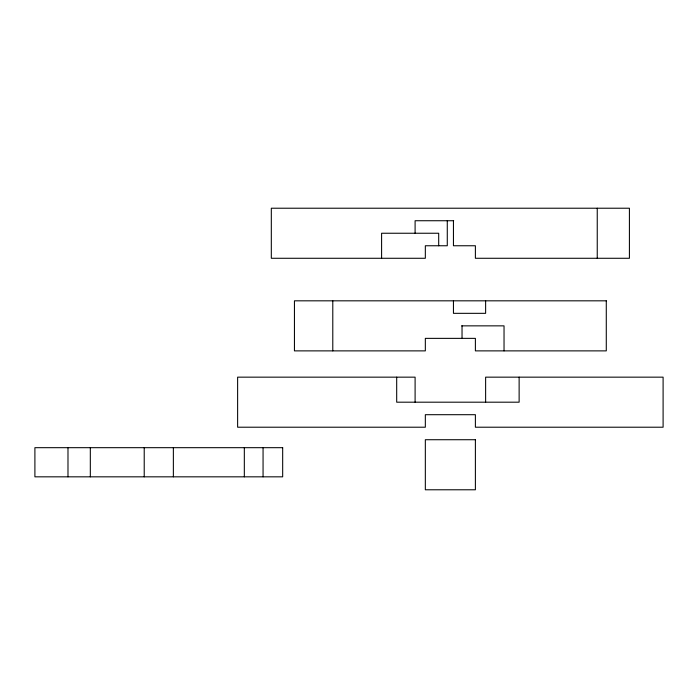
<?xml version="1.0" encoding="UTF-8"?>
<svg xmlns="http://www.w3.org/2000/svg" width="698" height="698" viewBox="0 0 698 698"><rect width="100%" height="100%" fill="white"/><g stroke="black" fill="none" stroke-linecap="round" stroke-linejoin="round"><path stroke-width="1.05" d="M453.665 220.734L415.101 220.734L415.101 233.245M461.648 325.853L504.035 325.853L504.035 350.876M597.244 208.222L597.244 258.277M519.129 377.156L519.129 402.188L396.691 402.188L396.691 377.156M485.625 300.821L485.625 313.332L453.447 313.332L453.447 300.821M485.625 402.188L485.625 377.156L663.1 377.156L663.1 427.211L475.39 427.211L475.39 414.699L425.335 414.699L425.335 427.211L237.625 427.211L237.625 377.156L415.101 377.156L415.101 402.188M462.032 325.853L462.032 338.364M453.447 220.734L453.447 245.757L475.39 245.757L475.39 258.277L629.413 258.277L629.413 208.222L271.313 208.222L271.313 258.277L425.335 258.277L425.335 245.757L447.278 245.757L447.278 220.734M438.693 245.757L438.693 233.245L381.597 233.245L381.597 258.277M332.789 300.821L332.789 350.876M263.059 447.68L263.059 476.83M244.326 447.68L244.326 476.83M173.366 447.68L173.366 476.83M144.216 447.68L144.216 476.83M90.321 447.68L90.321 476.83M67.985 447.68L67.985 476.83M606.283 300.821L294.443 300.821L294.443 350.876L425.335 350.876L425.335 338.364L475.39 338.364L475.39 350.876L606.283 350.876L606.283 300.821M475.39 439.723L425.335 439.723L425.335 489.778L475.39 489.778L475.39 439.723M282.673 447.68L34.9 447.68L34.9 476.83L282.673 476.83L282.673 447.68"/></g></svg>
